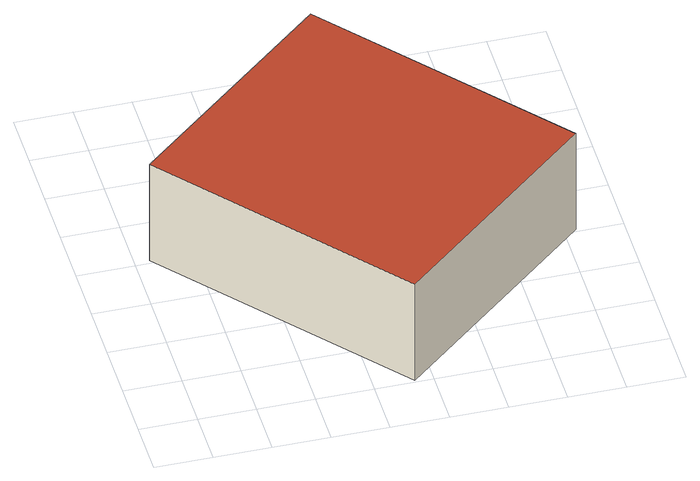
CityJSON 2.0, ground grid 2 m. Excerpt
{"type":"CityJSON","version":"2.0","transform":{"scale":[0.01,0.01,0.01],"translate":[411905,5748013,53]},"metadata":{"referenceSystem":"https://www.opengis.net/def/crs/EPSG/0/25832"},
"CityObjects":{
"building1":{"type":"Building","attributes":{"Gemeindeschluessel":"05570040","Geometrietyp2DReferenz":"3000","function":"31001_9998","roofType":"1000","measuredHeight":4.13},"geometry":[{"type":"Solid","lod":"2","boundaries":[[[[0,1,2,3]],[[4,5,1,0]],[[6,7,5,4]],[[3,2,7,6]],[[4,0,3,6]],[[1,5,7,2]]]],"semantics":{"surfaces":[{"type":"WallSurface"},{"type":"RoofSurface"},{"type":"GroundSurface"}],"values":[[0,0,0,0,1,2]]}}]}
},
"vertices":[
[754,1414,495],[754,1414,82],[51,814,82],[51,814,495],[1440,609,495],[1440,609,82],[737,9,495],[737,9,82]
]}
